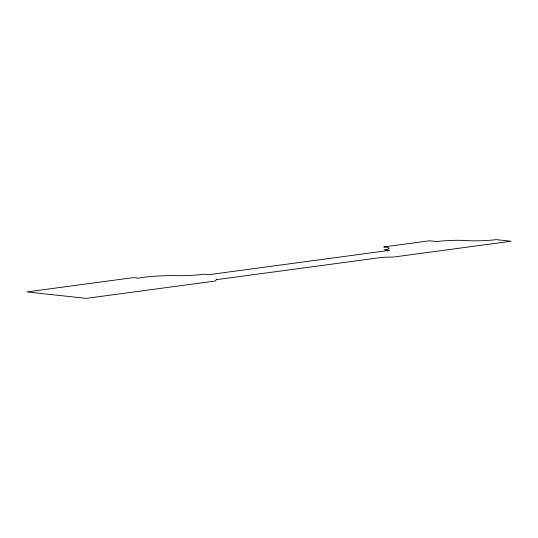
<?xml version="1.0" encoding="UTF-8"?>
<svg xmlns="http://www.w3.org/2000/svg" width="538" height="538" viewBox="0 0 538 538"><rect width="100%" height="100%" fill="white"/><g stroke="black" fill="none" stroke-linecap="round" stroke-linejoin="round"><path stroke-width="0.81" d="M216.195 279.693L215.395 281.004L86.201 298.375L26.9 291.926L133.128 277.642L138.064 278.18A33.692 4.048 -1.8 0 1 179.127 275.664A23.806 2.858 -1.8 0 0 203.767 274.151L208.71 274.689L389.579 250.365L384.636 249.827A17.606 2.112 -1.8 0 0 383.769 246.942L429.701 240.768L437.118 241.569A22.26 2.677 -1.8 0 1 467.34 240.641A24.378 2.932 -1.8 0 0 496.278 239.625L511.1 241.239L393.392 257.07L382.706 257.298L216.195 279.693"/></g></svg>
